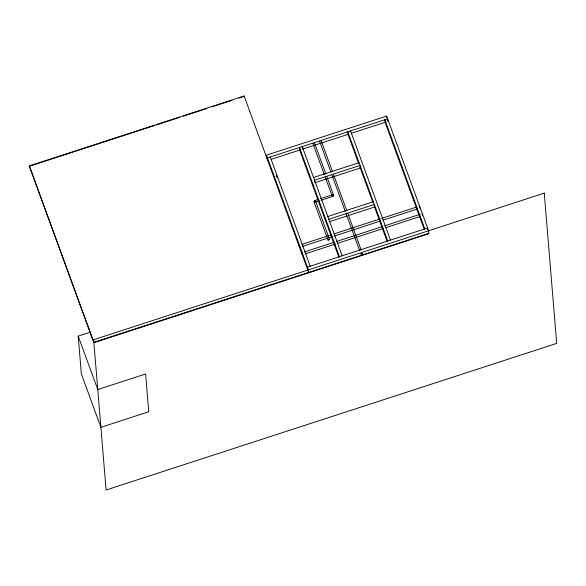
<?xml version="1.0" encoding="UTF-8"?>
<svg xmlns="http://www.w3.org/2000/svg" width="586" height="586" viewBox="0 0 586 586"><rect width="100%" height="100%" fill="white"/><g stroke="black" fill="none" stroke-linecap="round" stroke-linejoin="round"><path stroke-width="0.88" d="M314.411 201.796C313.217 201.752 315.122 200.588 315.532 201.123L329.574 239.506L328.014 240.07L329.581 239.564M332.079 195.827L333.61 195.211L332.577 195.9M314.623 201.269L314.484 200.639L318.799 199.218M332.577 194.772L333.09 196.303L332.577 194.794L320.527 198.654M419.935 208.125L419.862 207.73M387.844 121.397L387.632 118.841L266.747 158.117L266.498 155.165L386.621 116.079L428.593 230.767L428.835 233.719L93.892 342.7L29.3 165.897L244.128 95.994L308.683 272.409M29.329 166.292L154.572 125.536M156.316 124.972L179.799 117.332M183.279 116.204L206.755 108.556M211.978 106.864L231.983 100.353M238.941 98.089L243.285 96.675M271.201 159.348L300.801 149.716M302.537 149.152L348.67 134.143M351.285 133.293L386.101 121.961M313.547 177.492L359.072 162.681M314.763 182.803L360.295 167.992L360.082 165.435L314.55 180.246L314.697 181.953M319.311 200.793L315.004 202.192L314.528 200.646M321.04 200.236L333.082 196.295M327.823 216.512L373.348 201.701M328.834 219.267L374.359 204.455L374.571 207.012L348.802 215.399M329.046 221.823L347.08 215.956M301.761 244.406L331.354 234.781M333.969 233.931L380.102 218.915M381.838 218.351L416.661 207.026M302.413 246.413L332.877 236.495M334.621 235.931L380.753 220.922M383.361 220.072L417.313 209.026M304.5 251.899L334.093 242.274M336.708 241.425L382.841 226.408M384.584 225.844L420.272 214.234M305.152 253.906L335.617 243.988M337.36 243.424L383.493 228.415M386.101 227.566L420.052 216.52M78.216 336.122L97.774 389.558L145.621 373.985L148.749 411.746L100.902 427.311L81.344 373.883L78.216 336.122L90.398 332.159M428.805 233.323L93.855 342.305L29.3 165.897M419.283 206.177L419.686 207.151M422.491 215.37L422.213 214.593M422.213 214.036L422.638 215.377M424.813 228.914L384.863 119.742L385.075 122.298L424.396 229.749M350.538 130.905L390.496 240.084M387.727 240.978L347.776 131.806L347.989 134.362L358.683 163.589M359.943 167.032L372.835 202.273M374.066 205.635L387.309 241.82M321.121 140.596L332.401 171.405M333.654 174.826L346.809 210.777M347.747 213.341L361.218 250.141M319.568 141.16L330.841 171.969M332.094 175.39L345.249 211.341M346.187 213.905L359.658 250.713M314.418 142.757L325.882 174.071M326.812 176.613L333.624 195.233M312.858 143.321L324.322 174.635M325.252 177.177L332.064 195.805M342.202 255.796L302.244 146.617L302.391 148.324M339.433 256.697L299.483 147.518L299.695 150.075L339.016 257.532M313.964 201.665L328.014 240.07M270.278 157.026L310.228 266.198M276.153 175.053L277.097 177.631M266.498 155.165L308.47 269.853L308.712 272.805M419.466 207.1L419.283 206.397M427.721 229.719L427.582 228.013L307.46 267.099L307.672 269.655M386.621 116.079L386.76 117.786M267.509 157.92L267.721 160.483M244.128 95.994L244.157 96.39M360.903 254.075L362.47 253.57L360.91 254.046M299.138 245.285L299.79 247.255L299.175 245.27M301.878 252.771L302.53 254.749L301.878 252.771M544.255 193.138L93.643 339.748L106.095 490.006L556.7 343.389L544.255 193.138"/></g></svg>
